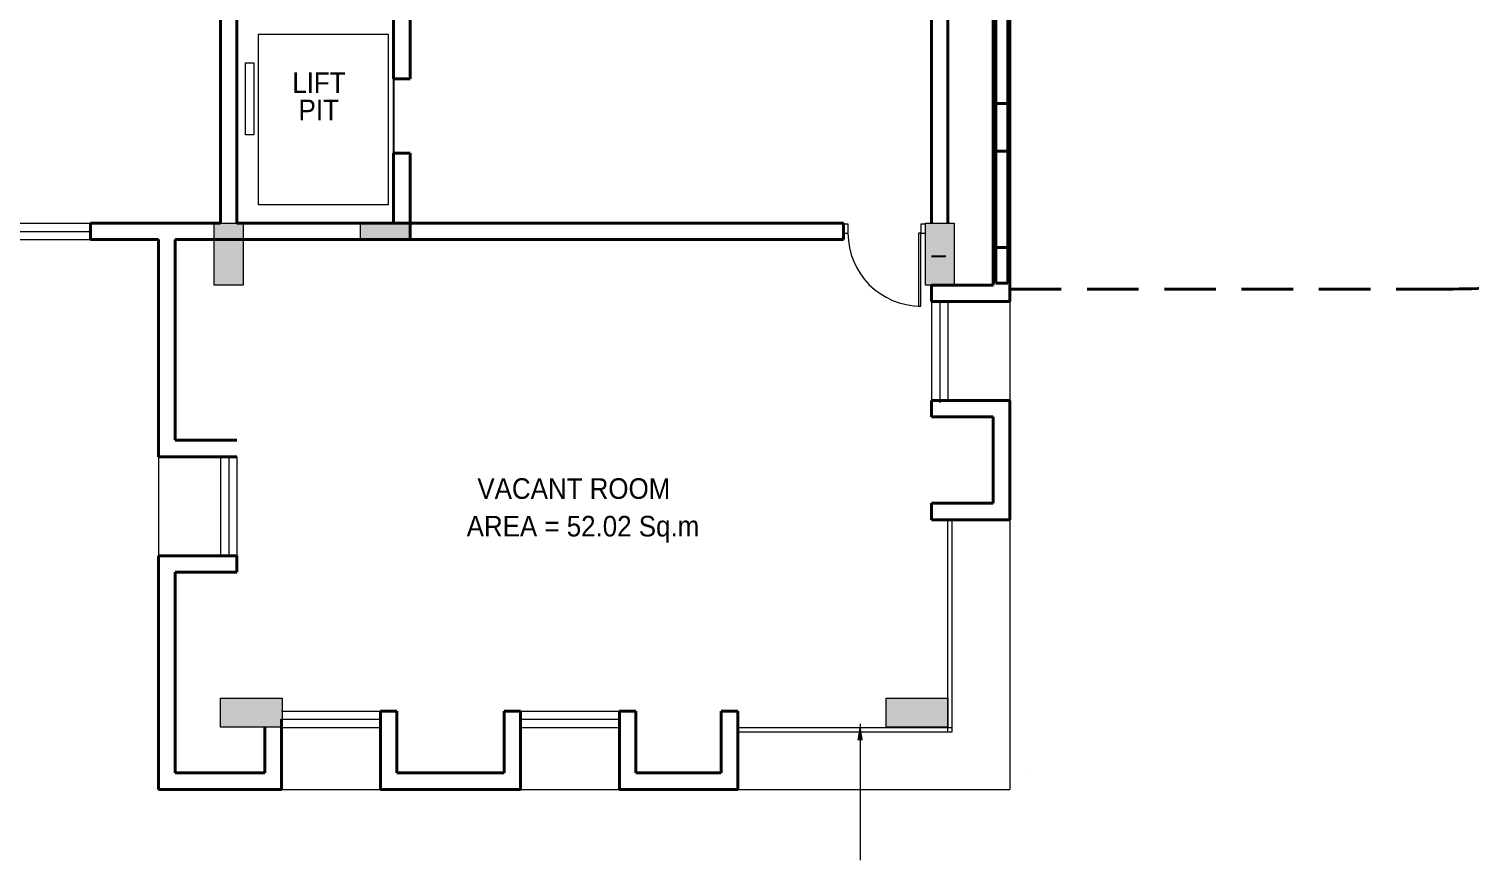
# Model space of a CAD drawing. Header units: inches. Extents: x 150067 to 167379, y -92057 to -49035.
# Drawn here: x 163583 to 165331, y -67430 to -66422 of the extents above; entities that cross this region are included whole.
import ezdxf

# ---------------------------------------------------------------- set-up
doc = ezdxf.new("R2010")
doc.units = ezdxf.units.IN
doc.header["$LTSCALE"] = 0.1
doc.header["$MEASUREMENT"] = 0
doc.linetypes.add('HIDDEN', pattern=[0.375, 0.25, -0.125])
for name, color, linetype, lineweight in [('DOOR', 10, 'Continuous', 15), ('Layer4', 10, 'Continuous', 25), ('thin ha', 253, 'Continuous', 5), ('wall', 6, 'Continuous', 40), ('win', 102, 'Continuous', 20)]:
    doc.layers.add(name, color=color, linetype=linetype, lineweight=lineweight)
doc.layers.add('TEXT', color=7, linetype='Continuous')
doc.styles.add('1MM', font='arial.ttf', dxfattribs={"height": 1000})
doc.styles.add('DUTCH', font='arial.ttf')
doc.dimstyles.new('KRI', dxfattribs={"dimtxt": 23, "dimasz": 20, "dimexe": 7, "dimexo": 0, "dimgap": 9, "dimtad": 1, "dimdec": 1, "dimzin": 1, "dimdsep": 46, "dimtxsty": '1MM', "dimblk": 'ARCHTICK', "dimcen": 0.5, "dimclrd": 252, "dimclre": 252, "dimclrt": 7, "dimaunit": 1, "dimadec": 8, "dimazin": 0, "dimtfac": 1, "dimtdec": 1, "dimtmove": 0, "dimatfit": 3, "dimfxl": 1, "dimlwd": 13, "dimlwe": 13, "dimarcsym": 0})

# ---------------------------------------------------------------- blocks, each defined once
blk = doc.blocks.new('A$C764D24B9')
at = {"layer": 'DOOR'}
for points in [[(0.056, 0.111), (0.083, 0.111), (0.083, 1), (0.056, 1)], [(0, 0), (0.056, 0), (0.056, 0.111), (0, 0.111)], [(0.944, 0), (1, 0), (1, 0.111), (0.944, 0.111)]]:
    blk.add_lwpolyline(points, close=True, dxfattribs=at)
blk.add_arc((0.056, 0.111), 0.889, 0, 90, dxfattribs=at)
blk = doc.blocks.new('_ArchTick')
at = {"layer": 'wall', "color": 0, "const_width": 0.15}
blk.add_lwpolyline([(-0.5, -0.5), (0.5, 0.5)], dxfattribs=at)

msp = doc.modelspace()

# ---------------------------------------------------------------- hatches: boundary and pattern name
at = {"layer": 'thin ha', "linetype": 'Continuous', "lineweight": 20, "ltscale": 0.1}
for points in [[(163807.59, -66657.34), (163842.59, -66657.34), (163842.59, -66732.34), (163807.59, -66732.34)], [(164045.05, -66657.34), (164045.05, -66677.34), (163985.05, -66677.34), (163985.05, -66657.34)], [(164670.28, -66657.34), (164705.28, -66657.34), (164705.28, -66732.34), (164670.28, -66732.34)], [(163815.09, -67268.39), (163815.09, -67233.39), (163890.09, -67233.39), (163890.09, -67268.39)], [(164622.63, -67268.39), (164622.63, -67233.39), (164697.63, -67233.39), (164697.63, -67268.39)]]:
    msp.add_hatch(color=2, dxfattribs=at).paths.add_polyline_path(points)

# ---------------------------------------------------------------- linework, layer by layer
at = {"layer": 'Layer4', "linetype": 'Continuous', "ltscale": 0.1}
for p, q in [((164025.09, -66482.3, 23680.86), (164025.09, -66572.3, 23680.86)), ((164025.09, -66482.3, 23680.86), (164025.09, -66572.3, 23680.86)), ((164677.74, -66697.34, 23680.86), (164695.24, -66697.34, 23680.86)), ((164677.74, -66697.34, 23680.86), (164695.24, -66697.34, 23680.86))]:
    msp.add_line(p, q, dxfattribs=at)
at = {"layer": 'thin ha', "color": 2, "linetype": 'Continuous', "lineweight": 20, "ltscale": 0.1}
for p, q in [((163740.09, -66940.62, 23678.92), (163760.09, -66940.62, 23678.92)), ((163740.09, -67060.62, 23680.86), (163760.09, -67060.62, 23680.86))]:
    msp.add_line(p, q, dxfattribs=at)
at = {"layer": 'thin ha', "color": 2, "linetype": 'Continuous', "lineweight": 20, "ltscale": 0.1, "elevation": 23680.86}
for points in [[(163807.59, -66657.34), (163842.59, -66657.34), (163842.59, -66732.34), (163807.59, -66732.34)], [(164045.05, -66657.34), (164045.05, -66677.34), (163985.05, -66677.34), (163985.05, -66657.34)], [(164670.28, -66657.34), (164705.28, -66657.34), (164705.28, -66732.34), (164670.28, -66732.34)], [(163815.09, -67268.39), (163815.09, -67233.39), (163890.09, -67233.39), (163890.09, -67268.39)], [(164622.63, -67268.39), (164622.63, -67233.39), (164697.63, -67233.39), (164697.63, -67268.39)]]:
    msp.add_lwpolyline(points, close=True, dxfattribs=at)
at = {"layer": 'wall', "linetype": 'Continuous', "ltscale": 0.1}
for p, q in [((163815.09, -65517.34, 23680.86), (163815.09, -66582.34, 23680.86)), ((163815.09, -65517.34, 23680.86), (163815.09, -66582.34, 23680.86)), ((163815.09, -65517.34, 23680.86), (163815.09, -66582.34, 23680.86)), ((163835.09, -65517.34, 23680.86), (163835.09, -66582.34, 23680.86)), ((163835.09, -65517.34, 23680.86), (163835.09, -66582.34, 23680.86)), ((163835.09, -65517.34, 23680.86), (163835.09, -66582.34, 23680.86)), ((164677.74, -65797.34, 23680.86), (164677.73, -66656.84, 23680.86)), ((163815.09, -66302.38, 23680.86), (163815.09, -66602.34, 23670.06)), ((163815.09, -66302.38, 23680.86), (163815.09, -66657.34, 23668.08)), ((164045.09, -66482.3, 23691.67), (164045.09, -66377.34, 23691.67)), ((164045.09, -66482.3, 23691.67), (164045.09, -66377.34, 23691.67)), ((164697.4, -66387.34, 23680.86), (164697.38, -66657.34, 23680.86)), ((164752.63, -66387.3, 23680.86), (164752.63, -66732.34, 23680.86)), ((164772.63, -66387.32, 23680.86), (164772.63, -66752.34, 23680.86)), ((163835.09, -66397.3, 23680.86), (163835.09, -66657.3, 23680.86)), ((163835.09, -66397.3, 23680.86), (163835.09, -66657.3, 23680.86)), ((164025.09, -66482.3, 23691.67), (164025.09, -66397.34, 23691.67)), ((164025.09, -66482.3, 23691.67), (164025.09, -66397.34, 23691.67)), ((164025.09, -66482.3, 23680.86), (164045.09, -66482.3, 23680.86)), ((164025.09, -66482.3, 23680.86), (164045.09, -66482.3, 23680.86)), ((164025.09, -66572.3, 23680.86), (164025.09, -66657.3, 23680.86)), ((164025.09, -66572.3, 23680.86), (164045.09, -66572.3, 23680.86)), ((164025.09, -66572.3, 23680.86), (164025.09, -66657.3, 23680.86)), ((164025.09, -66572.3, 23680.86), (164045.09, -66572.3, 23680.86)), ((164045.09, -66572.3, 23680.86), (164045.09, -66677.3, 23680.86)), ((164025.09, -66657.3, 23680.86), (164025.09, -66597.3, 23680.86)), ((164025.09, -66657.3, 23680.86), (164025.09, -66597.3, 23680.86)), ((163760.56, -66657.34, 23680.86), (163657.59, -66657.34, 23680.86)), ((163760.56, -66657.34, 23680.86), (163657.59, -66657.34, 23680.86)), ((163760.56, -66657.34, 23680.86), (163657.59, -66657.34, 23680.86)), ((163760.56, -66657.34, 23680.86), (163657.59, -66657.34, 23680.86)), ((163760.56, -66657.34, 23680.86), (163657.59, -66657.34, 23680.86)), ((163760.56, -66657.34, 23680.86), (163657.59, -66657.34, 23680.86)), ((163815.09, -66657.34, 23680.86), (163657.59, -66657.34, 23680.86)), ((163657.59, -66657.34, 23680.86), (163657.59, -66677.34, 23680.86)), ((163657.59, -66657.34, 23680.86), (163657.59, -66677.34, 23680.86)), ((163835.09, -66657.34, 23680.86), (164045.09, -66657.34, 23680.86)), ((164045.09, -66657.34, 23680.86), (163835.09, -66657.34, 23680.86)), ((164045.09, -66657.34, 23680.86), (163835.09, -66657.34, 23680.86)), ((163835.09, -66657.34, 23680.86), (164045.09, -66657.34, 23680.86)), ((164045.09, -66657.34, 23680.86), (163835.09, -66657.34, 23680.86)), ((164045.09, -66657.34, 23680.86), (163835.09, -66657.34, 23680.86)), ((163835.09, -66657.34, 23670.06), (164045.09, -66657.34, 23670.06)), ((163835.09, -66657.34, 23670.06), (164045.09, -66657.34, 23670.06)), ((164045.09, -66657.34, 23670.06), (164570.88, -66657.34, 23670.06)), ((164045.09, -66657.34, 23670.06), (164400.27, -66657.34, 23670.06)), ((164045.09, -66657.34, 23680.86), (164569.02, -66657.34, 23680.86)), ((164045.09, -66657.34, 23680.86), (164400.27, -66657.34, 23680.86)), ((164570.9, -66677.34, 23680.39), (164570.88, -66657.34, 23680.89)), ((163740.09, -66677.34, 23670.81), (163657.59, -66677.34, 23671.65)), ((163740.09, -66677.34, 23670.81), (163657.59, -66677.34, 23671.65)), ((163740.09, -66677.34, 23680.94), (163740.09, -66940.62, 23679.29)), ((163815.09, -66677.34, 23670.06), (163760.09, -66677.34, 23670.61)), ((163815.09, -66677.34, 23670.06), (163760.09, -66677.34, 23670.61)), ((163760.09, -66677.34, 23680.94), (163760.09, -66920.62, 23679.42)), ((163815.09, -66677.34, 23680.86), (164045.09, -66677.34, 23680.86)), ((163815.09, -66677.34, 23680.86), (164045.09, -66677.34, 23680.86)), ((164045.09, -66677.34, 23670.06), (164570.9, -66677.34, 23670.06)), ((164045.09, -66677.34, 23670.06), (164420.27, -66677.34, 23670.06)), ((164045.09, -66677.34, 23680.86), (164569.03, -66677.34, 23680.86)), ((164045.09, -66677.34, 23680.86), (164420.27, -66677.34, 23680.86)), ((164677.64, -66732.34, 23680.86), (164752.63, -66732.34, 23680.86)), ((164677.64, -66752.34, 23680.86), (164677.64, -66732.34, 23680.86)), ((164677.64, -66752.34, 23680.86), (164772.66, -66752.34, 23680.86)), ((164677.64, -66872.26, 23680.86), (164772.6, -66872.26, 23680.86)), ((164677.64, -66892.26, 23680.86), (164677.64, -66872.26, 23680.86)), ((164772.6, -66968.89, 23683.28), (164772.6, -66872.26, 23683.91)), ((164772.63, -67016.89, 23680.86), (164772.63, -66872.34, 23680.86)), ((164677.64, -66892.26, 23680.86), (164752.63, -66892.26, 23680.86)), ((164752.63, -66968.89, 23680.86), (164752.63, -66892.26, 23680.86)), ((164752.63, -66996.89, 23680.86), (164752.63, -66892.26, 23680.86)), ((164772.63, -67016.89, 23680.86), (164772.63, -66890.3, 23680.86)), ((164772.63, -67016.89, 23680.86), (164772.63, -66890.3, 23680.86)), ((163760.09, -66920.62, 23678.43), (163835.09, -66920.62, 23670.06)), ((163740.09, -66940.62, 23680.67), (163835.09, -66940.62, 23670.06)), ((163740.09, -66940.62, 23680.67), (163835.09, -66940.62, 23670.06)), ((164677.64, -66996.89, 23680.86), (164752.64, -66996.89, 23680.86)), ((164677.64, -66996.89, 23680.86), (164752.63, -66996.89, 23680.86)), ((164677.64, -67016.89, 23680.86), (164677.64, -66996.89, 23680.86)), ((164677.64, -67016.89, 23680.86), (164772.64, -67016.89, 23680.86)), ((164677.64, -67016.89, 23680.86), (164772.66, -67016.89, 23680.86)), ((164677.64, -67016.89, 23680.86), (164772.63, -67016.89, 23680.86)), ((163740.09, -67060.62, 23680.67), (163835.09, -67060.62, 23670.06)), ((163740.09, -67060.62, 23680.86), (163740.09, -67343.89, 23680.86)), ((163740.09, -67060.62, 23680.86), (163835.09, -67060.62, 23680.86)), ((163835.09, -67080.62, 23670.06), (163835.09, -67060.62, 23670.06)), ((163760.09, -67080.62, 23678.43), (163835.09, -67080.62, 23670.06)), ((163760.09, -67080.62, 23678.41), (163760.09, -67323.89, 23676.89)), ((163760.09, -67080.62, 23680.86), (163835.09, -67080.62, 23680.86)), ((164009.04, -67248.89, 23680.86), (164029.04, -67248.89, 23680.86)), ((164009.04, -67248.89, 23680.86), (164009.04, -67343.89, 23680.86)), ((164009.04, -67248.89, 23680.86), (164029.04, -67248.89, 23680.86)), ((164029.04, -67248.89, 23680.86), (164029.04, -67323.89, 23680.86)), ((164159.04, -67248.89, 23680.86), (164179.04, -67248.89, 23680.86)), ((164159.04, -67248.89, 23680.86), (164159.04, -67308.89, 23680.86)), ((164159.04, -67248.89, 23680.86), (164179.04, -67248.89, 23680.86)), ((164179.04, -67248.89, 23680.86), (164179.04, -67343.89, 23680.86)), ((164299.04, -67248.89, 23680.86), (164319.04, -67248.89, 23680.86)), ((164299.04, -67248.89, 23680.86), (164299.04, -67343.89, 23680.86)), ((164299.04, -67248.89, 23680.86), (164319.04, -67248.89, 23680.86)), ((164319.04, -67248.89, 23680.86), (164319.04, -67323.89, 23680.86)), ((164422.63, -67248.89, 23680.86), (164422.63, -67323.89, 23680.86)), ((164422.63, -67248.89, 23680.86), (164442.63, -67248.89, 23680.86)), ((164442.63, -67248.89, 23680.86), (164442.63, -67343.89, 23680.86)), ((163889.04, -67258.76, 23680.86), (163889.04, -67343.89, 23680.86)), ((163869.04, -67268.89, 23680.86), (163869.04, -67323.89, 23680.86)), ((163869.04, -67268.89, 23680.86), (163869.04, -67323.89, 23680.86)), ((163889.04, -67268.89, 23680.86), (163889.04, -67343.89, 23680.86)), ((164159.04, -67268.89, 23680.86), (164159.04, -67323.89, 23680.86)), ((164422.63, -67268.89, 23680.86), (164422.63, -67323.89, 23680.86)), ((163760.09, -67323.89, 23680.86), (163869.04, -67323.89, 23680.86)), ((163835.09, -67323.89, 23680.86), (163869.04, -67323.89, 23680.86)), ((164029.04, -67323.89, 23680.86), (164159.04, -67323.89, 23680.86)), ((164029.04, -67323.89, 23680.86), (164159.04, -67323.89, 23680.86)), ((164319.04, -67323.89, 23680.86), (164422.63, -67323.89, 23680.86)), ((163740.09, -67343.89, 23680.86), (163889.04, -67343.89, 23680.86)), ((163815.09, -67343.89, 23680.86), (163889.04, -67343.89, 23680.86)), ((164009.04, -67343.89, 23680.86), (164179.04, -67343.89, 23680.86)), ((164009.04, -67343.89, 23680.86), (164179.04, -67343.89, 23680.86)), ((164299.04, -67343.89, 23680.86), (164397.63, -67343.89, 23680.86)), ((164299.04, -67343.89, 23680.86), (164397.63, -67343.89, 23680.86)), ((164299.04, -67343.89, 23680.86), (164442.63, -67343.89, 23680.86))]:
    msp.add_line(p, q, dxfattribs=at)
at = {"layer": 'wall'}
msp.add_line((164770.06, -66730.26, 23680.78), (164755.58, -66730.26, 23680.78), dxfattribs=at)
at = {"layer": 'wall', "color": 252, "linetype": 'HIDDEN', "ltscale": 2500}
msp.add_line((164772.63, -66737.34, 23680.86), (165287.63, -66737.34, 23680.86), dxfattribs=at)
at = {"layer": 'wall', "elevation": 23680.78, "flags": 128}
for points in [[(164755.58, -66381.75), (164755.58, -66512.13)], [(164770.06, -66512.13), (164770.06, -66381.75)], [(164755.58, -66686.81), (164755.58, -66570.07)], [(164755.58, -66686.81), (164755.58, -66570.07)], [(164770.06, -66570.07), (164770.06, -66686.81)], [(164770.06, -66570.07), (164770.06, -66686.81)]]:
    msp.add_lwpolyline(points, dxfattribs=at)
at = {"layer": 'wall', "color": 3, "linetype": 'HIDDEN', "lineweight": 20, "ltscale": 10, "elevation": 23680.78, "flags": 128}
for points in [[(164770.06, -66381.75), (164770.06, -66512.13)], [(164770.06, -66570.07), (164770.06, -66686.81)], [(164770.06, -66570.07), (164770.06, -66686.81)]]:
    msp.add_lwpolyline(points, dxfattribs=at)
at = {"layer": 'wall', "linetype": 'Continuous', "ltscale": 0.1, "elevation": 23680.78, "flags": 128}
for points in [[(164755.58, -66570.07), (164755.58, -66512.13)], [(164770.06, -66512.13), (164755.58, -66512.13)], [(164770.06, -66512.13), (164755.58, -66512.13)], [(164770.06, -66570.07), (164770.06, -66512.13)], [(164770.06, -66512.13), (164770.06, -66570.07)], [(164770.06, -66570.07), (164770.06, -66512.13)], [(164770.06, -66570.07), (164755.58, -66570.07)], [(164755.58, -66730.26), (164755.58, -66686.81)], [(164770.06, -66686.81), (164755.58, -66686.81)], [(164755.58, -66730.26), (164755.58, -66686.81)], [(164770.06, -66686.81), (164755.58, -66686.81)], [(164770.06, -66730.26), (164770.06, -66686.81)]]:
    msp.add_lwpolyline(points, dxfattribs=at)
at = {"layer": 'wall', "linetype": 'Continuous', "ltscale": 0.1, "elevation": 23670.06}
for points in [[(164045.09, -66657.34), (163835.09, -66657.34)], [(164045.09, -66657.34), (163835.09, -66657.34)], [(164045.09, -66657.34), (163835.09, -66657.34)], [(164045.09, -66657.34), (163835.09, -66657.34)], [(163815.09, -66677.34), (164045.09, -66677.34)], [(163815.09, -66677.34), (164045.09, -66677.34)]]:
    msp.add_lwpolyline(points, dxfattribs=at)
at = {"layer": 'wall', "color": 252, "linetype": 'HIDDEN', "ltscale": 2500}
msp.add_arc((165287.63, -64936.09, 23680.86), 1801.25, 270, 90.33679, dxfattribs=at)
at = {"layer": 'win'}
for p, q in [((163357.59, -66657.34, 23680.86), (163657.59, -66657.34, 23680.86)), ((163357.59, -66667.34, 23680.86), (163657.59, -66667.34, 23680.86)), ((163357.59, -66677.34, 23680.86), (163657.59, -66677.34, 23680.86)), ((164772.66, -66752.34, 23680.86), (164772.63, -66872.34, 23680.86)), ((163740.09, -66940.62, 23672.09), (163740.09, -67060.62, 23672.09)), ((163815.09, -66940.62, 23672.29), (163815.09, -67060.62, 23672.29)), ((163825.09, -66940.62, 23671.17), (163825.09, -67060.62, 23671.17)), ((163825.09, -66940.62, 23671.17), (163825.09, -67060.62, 23671.17)), ((163835.09, -66940.62, 23670.06), (163835.09, -67060.62, 23670.06)), ((163835.09, -66940.62, 23670.06), (163835.09, -67060.62, 23670.06)), ((164697.63, -67273.89, 23680.86), (164697.63, -67016.89, 23680.86)), ((164702.63, -67273.89, 23680.86), (164702.63, -67016.89, 23680.86)), ((164772.66, -67016.89, 23680.86), (164772.58, -67343.89, 23680.86)), ((163889.04, -67248.89, 23680.86), (164009.04, -67248.89, 23680.86)), ((163889.04, -67248.89, 23680.86), (164009.04, -67248.89, 23680.86)), ((164179.04, -67248.89, 23680.86), (164299.04, -67248.89, 23680.86)), ((164179.04, -67248.89, 23680.86), (164299.04, -67248.89, 23680.86)), ((163889.04, -67258.76, 23680.86), (164009.04, -67258.76, 23680.86)), ((163889.04, -67258.76, 23680.86), (164009.04, -67258.76, 23680.86)), ((164179.04, -67258.76, 23680.86), (164299.04, -67258.76, 23680.86)), ((164179.04, -67258.76, 23680.86), (164299.04, -67258.76, 23680.86)), ((163889.04, -67268.89, 23680.86), (164009.04, -67268.89, 23680.86)), ((163889.04, -67268.89, 23680.86), (164009.04, -67268.89, 23680.86)), ((164179.04, -67268.89, 23680.86), (164299.04, -67268.89, 23680.86)), ((164179.04, -67268.89, 23680.86), (164299.04, -67268.89, 23680.86)), ((164442.63, -67268.89, 23680.86), (164702.63, -67268.89, 23680.86)), ((164442.63, -67273.89, 23680.86), (164702.63, -67273.89, 23680.86)), ((164792.64, -67323.89, 23680.86), (164792.64, -67323.89, 23680.86)), ((163889.04, -67343.89, 23680.86), (164009.04, -67343.89, 23680.86)), ((164179.04, -67343.89, 23680.86), (164299.04, -67343.89, 23680.86)), ((164442.63, -67343.89, 23680.86), (164772.58, -67343.89, 23680.86))]:
    msp.add_line(p, q, dxfattribs=at)
at = {"layer": 'win', "color": 4, "linetype": 'Continuous', "lineweight": 20, "ltscale": 0.1, "elevation": 23680.86}
for points in [[(163861.38, -66428.07), (164018.52, -66428.07), (164018.52, -66635.21), (163861.38, -66635.21)], [(163845.32, -66463.06), (163855.66, -66463.06), (163855.66, -66550.22), (163845.32, -66550.22)]]:
    msp.add_lwpolyline(points, close=True, dxfattribs=at)
at = {"layer": 'win', "elevation": 23680.86}
for points in [[(164677.64, -66752.34), (164677.64, -66892.26)], [(164677.64, -66755.34), (164677.64, -66875.34)], [(164687.63, -66755.34), (164687.63, -66875.34)], [(164687.64, -66752.34), (164687.64, -66872.34)], [(164697.64, -66752.34), (164697.64, -66872.26)], [(164697.64, -66755.34), (164697.64, -66870.3)]]:
    msp.add_lwpolyline(points, dxfattribs=at)

# ---------------------------------------------------------------- block references
at = {"layer": 'wall', "linetype": 'Continuous', "ltscale": 0.1, "xscale": 99.397590362787, "yscale": 99.397590362787, "zscale": 99.397590362787, "rotation": 180}
msp.add_blockref('A$C764D24B9', (164670.28, -66658.46, 23680.86), dxfattribs=at)

# ---------------------------------------------------------------- texts
at = {"layer": 'TEXT', "style": 'DUTCH', "width": 0.9}
for s, p in [('LIFT', (163902.26, -66499.32, 23680.86)), ('PIT', (163909.85, -66532.54, 23680.86)), ('VACANT ROOM', (164126.76, -66991.6, 23680.86)), ('AREA = 52.02 Sq.m', (164113.77, -67037.2, 23680.86))]:
    msp.add_text(s, height=25, dxfattribs=at).set_placement(p)

# ---------------------------------------------------------------- leaders
at = {"layer": 'thin ha', "color": 2, "linetype": 'Continuous', "lineweight": 20, "ltscale": 0.1}
msp.add_leader([(164590.99, -67264.19, 23680.86), (164590.99, -67429.65, 23680.86)], dimstyle='KRI', dxfattribs=at)

doc.saveas('drawing.dxf')
